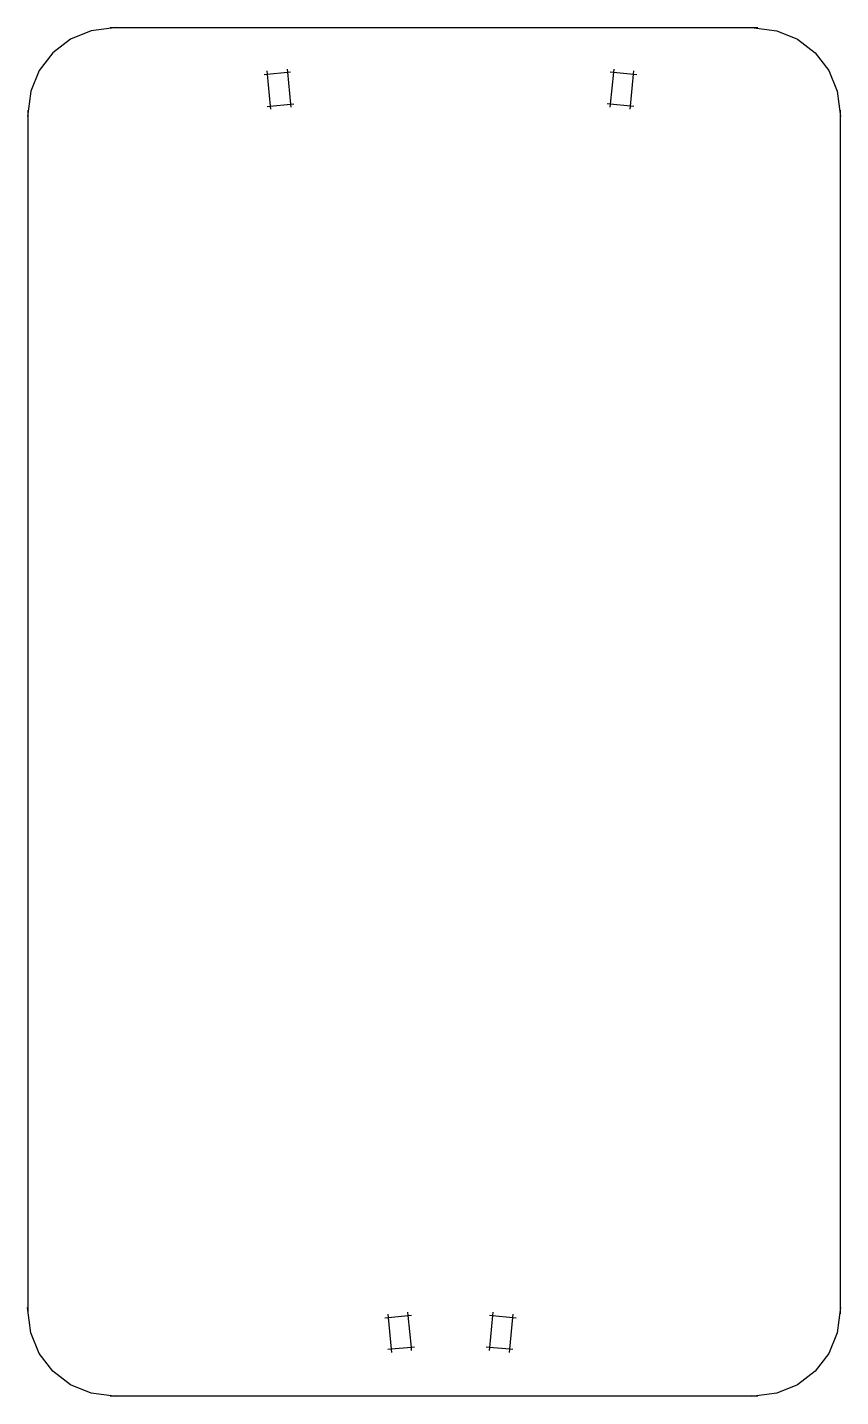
# Model space of a CAD drawing. Extents: x 107 to 487, y 100 to 741.
import ezdxf

# ---------------------------------------------------------------- set-up
doc = ezdxf.new("R2010")
doc.units = 0
doc.header["$MEASUREMENT"] = 0
doc.layers.get('0').update_dxf_attribs({"linetype": 'CONTINUOUS'})

msp = doc.modelspace()

# ---------------------------------------------------------------- linework, layer by layer
at = {"color": 7, "linetype": 'CONTINUOUS'}
for p, q in [((448.50041, 740.5), (145.49959, 740.5)), ((107, 702.00041), (107, 138.99959)), ((487, 702.00041), (487, 138.99959)), ((448.50041, 100.5), (145.49959, 100.5))]:
    msp.add_line(p, q, dxfattribs=at)
for points in [[(148.487574, 740.695843), (136.647238, 739.137033), (127, 735.141016), (118.715729, 728.784271), (112.358984, 720.5), (108.362967, 710.852762), (106.804157, 699.012426)], [(445.512426, 740.695843), (457.352762, 739.137033), (467, 735.141016), (475.284271, 728.784271), (481.641016, 720.5), (485.637033, 710.852762), (487.195843, 699.012426)], [(217.489223, 718.676772), (218.982637, 718.821499), (228.438339, 719.737856), (229.931752, 719.882583)], [(218.837161, 720.31484), (218.982637, 718.821499), (220.437, 703.892222), (220.582477, 702.398881)], [(228.292862, 721.231197), (228.438339, 719.737856), (229.892699, 704.808611), (230.038175, 703.31527)], [(381.065449, 721.23116), (380.919816, 719.737834), (379.463883, 704.808658), (379.31825, 703.315332)], [(379.426403, 719.882567), (380.919816, 719.737834), (390.375514, 718.821445), (391.868928, 718.676713)], [(388.773949, 702.398943), (388.919582, 703.892269), (390.375514, 718.821445), (390.521147, 720.314771)], [(218.943587, 703.74749), (220.437, 703.892222), (229.892699, 704.808611), (231.386112, 704.953344)], [(390.412995, 703.747536), (388.919582, 703.892269), (379.463883, 704.808658), (377.97047, 704.95339)], [(148.487574, 100.304157), (136.647238, 101.862967), (127, 105.858984), (118.715729, 112.215729), (112.358984, 120.5), (108.362967, 130.147238), (106.804157, 141.987574)], [(487.195843, 141.987574), (485.637033, 130.147238), (481.641016, 120.5), (475.284271, 112.215729), (467, 105.858984), (457.352762, 101.862967), (445.512426, 100.304157)], [(273.995947, 137.213127), (275.48936, 137.35786), (284.945058, 138.274249), (286.438472, 138.418982)], [(275.34406, 138.851218), (275.48936, 137.35786), (276.941968, 122.42836), (277.087268, 120.935002)], [(286.542966, 121.851391), (286.397666, 123.344749), (284.945058, 138.274249), (284.799758, 139.767607)], [(324.55682, 139.767607), (324.411519, 138.274249), (322.958912, 123.344749), (322.813611, 121.851391)], [(322.918106, 138.418982), (324.411519, 138.274249), (333.867218, 137.35786), (335.360631, 137.213127)], [(332.269309, 120.935002), (332.41461, 122.42836), (333.867218, 137.35786), (334.012518, 138.851218)], [(287.891079, 123.489482), (286.397666, 123.344749), (276.941968, 122.42836), (275.448554, 122.283628)], [(333.908023, 122.283628), (332.41461, 122.42836), (322.958912, 123.344749), (321.465498, 123.489482)]]:
    msp.add_lwpolyline(points, dxfattribs=at)

doc.saveas('drawing.dxf')
